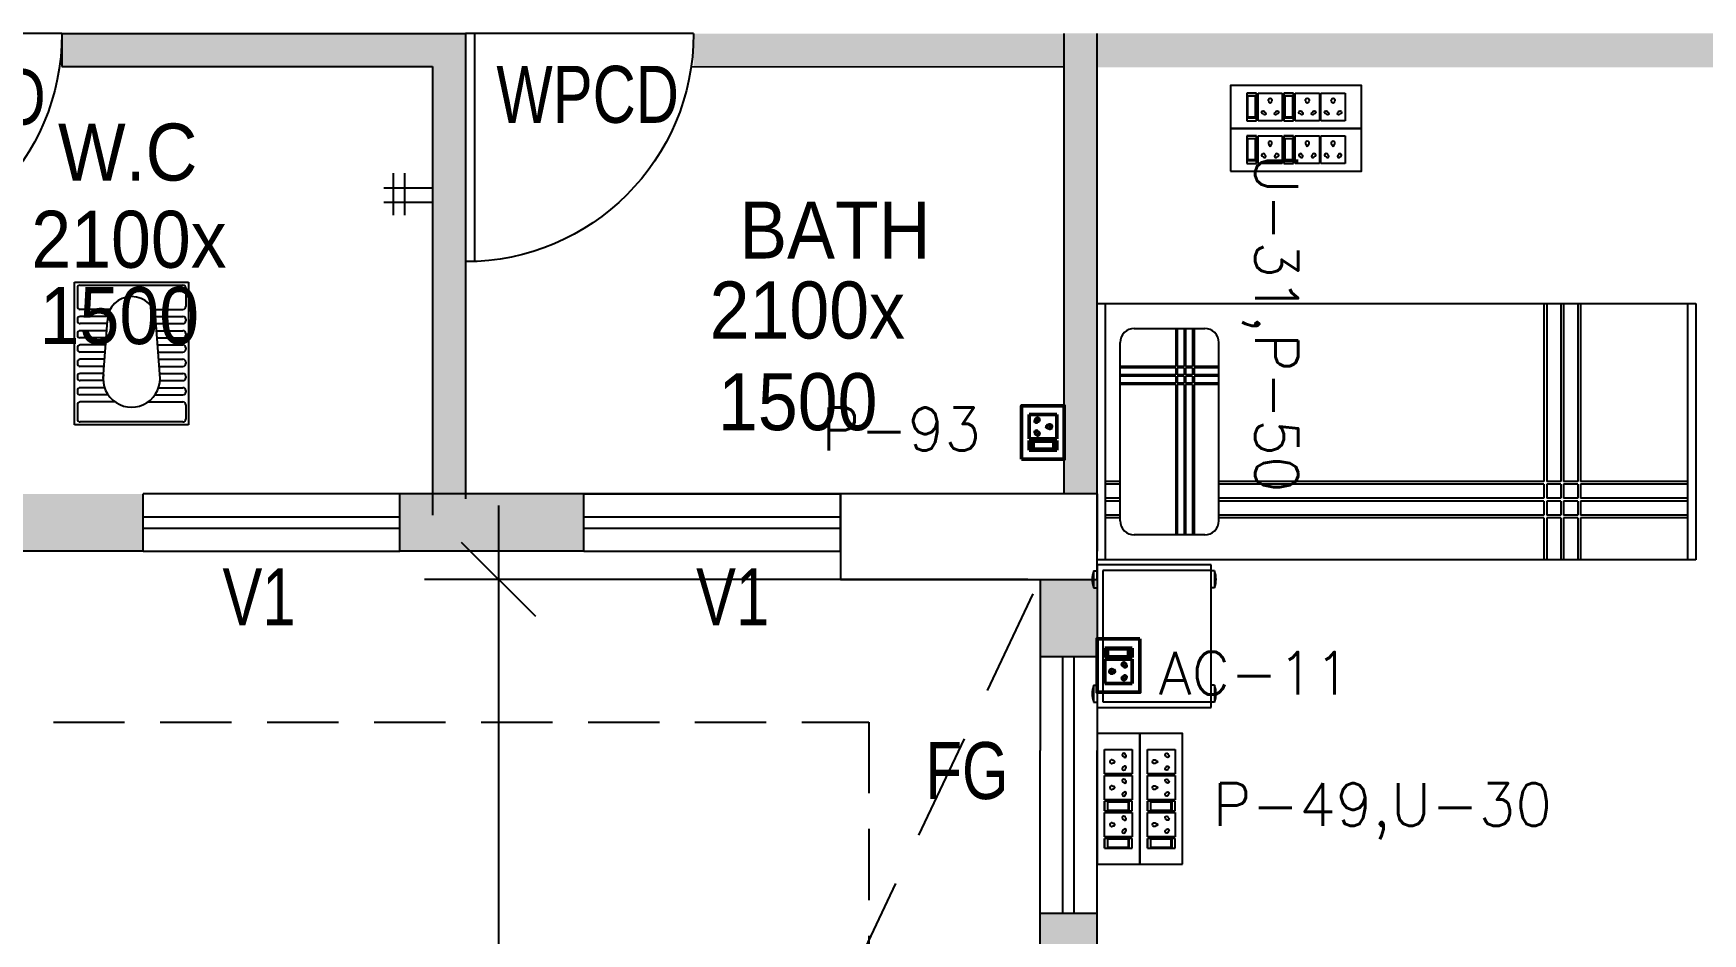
# Model space of a CAD drawing. Extents: x 11369658 to 11598203, y -3946797 to -3787209.
# Drawn here: x 11385052 to 11390906, y -3875849 to -3872691 of the extents above; entities that cross this region are included whole.
import ezdxf

# ---------------------------------------------------------------- set-up
doc = ezdxf.new("R2010")
doc.units = 0
doc.header["$MEASUREMENT"] = 0
for name, pattern in [('CENTER', [0]), ('DASHED', [0.75, 0.5, -0.25]), ('DASHED2', [0.375, 0.25, -0.125])]:
    doc.linetypes.add(name, pattern=pattern)
doc.layers.get('0').update_dxf_attribs({"linetype": 'CONTINUOUS'})
doc.layers.add('ELE-1 NO 6-16A RAW POWER SOCKET', color=1, linetype='CONTINUOUS', lineweight=0)
doc.layers.add('ELE-POWER SOCKET TEXT', color=7, linetype='CONTINUOUS', lineweight=5)
doc.layers.add('ELE-16A GEYSER SOCKET', color=7, linetype='CONTINUOUS', true_color=0x00a864)
doc.layers.add('ELE-20A AC POWER SOCKET', color=7, linetype='CONTINUOUS', lineweight=5, true_color=0xffa07f)
for name, color, linetype in [('ELE-8M 6-16A UPS SOCKET', 223, 'CONTINUOUS'), ('ELE-8M RAW POWER SOCKET', 122, 'CONTINUOUS'), ('HS', 251, 'CONTINUOUS')]:
    doc.layers.add(name, color=color, linetype=linetype)
doc.styles.add('ARIAL', font='arial.ttf', dxfattribs={"width": 0.75})
doc.styles.get("Standard").update_dxf_attribs({"font": 'arial.ttf'})

# ---------------------------------------------------------------- blocks, each defined once
blk = doc.blocks.new('RERERERERERERET')
at = {"layer": 'ELE-16A GEYSER SOCKET', "color": 124, "lineweight": 50}
for p, q in [((-123.5, 157), (-123.5, 72)), ((-26.5, 157), (-123.5, 157)), ((-26.5, 72), (-26.5, 157)), ((-123.5, 72), (-26.5, 72)), ((-123.5, 66.3), (-26.5, 66.3)), ((-123.5, 32.5), (-123.5, 66.3)), ((-113, 63.5), (-37, 63.5)), ((-113, 35.3), (-113, 63.5)), ((-109.6, 35.3), (-109.6, 63.5)), ((-37, 63.5), (-37, 35.3)), ((-26.5, 66.3), (-26.5, 32.5)), ((-26.5, 32.5), (-26.5, 66.3)), ((-26.5, 32.5), (-123.5, 32.5)), ((-26.5, 32.5), (-123.5, 32.5)), ((-37, 35.3), (-113, 35.3))]:
    blk.add_line(p, q, dxfattribs=at)
blk.add_lwpolyline([(-150, 0), (-150, 187.5), (0, 187.5), (0, 0)], close=True, dxfattribs=at)
for centre, radius, start, end in [((-97.9, 134.2), 4.6, 112.68381, 345.09514), ((-93.9, 138.7), 5.7, 275.26891, 182.51003), ((-57.7, 114.5), 4.22, 71.40312, 288.59688), ((-51, 114.5), 6.62, 217.15837, 142.84163), ((-97.9, 94.7), 4.6, 14.90486, 247.31619), ((-93.9, 90.2), 5.7, 177.48997, 84.73109)]:
    blk.add_arc(centre, radius, start, end, dxfattribs=at)
blk = doc.blocks.new('4355')
at = {"layer": 'ELE-1 NO 6-16A RAW POWER SOCKET', "color": 21, "lineweight": 50}
for p, q in [((-132, 227), (-289, 227)), ((-289, 227), (-289, 49)), ((-132, 49), (-132, 227)), ((-122, 49), (-122, 227)), ((-122, 227), (-60, 227)), ((-60, 227), (-122, 227)), ((-60, 227), (-60, 49)), ((-60, 227), (-60, 49)), ((-117, 68), (-117, 208)), ((-117, 208), (-65, 208)), ((-65, 208), (-65, 68)), ((-289, 49), (-132, 49)), ((-60, 49), (-122, 49)), ((-65, 74), (-117, 74)), ((-65, 68), (-117, 68))]:
    blk.add_line(p, q, dxfattribs=at)
blk.add_lwpolyline([(0, 0), (-345, 0), (-345, 276), (0, 276)], close=True, dxfattribs=at)
for centre, radius, start, end in [((-255, 103), 10.5, 5.2689, 272.51), ((-211, 182), 12.2, 307.1584, 232.8416), ((-211, 170), 7.76, 161.4031, 18.5969), ((-166, 103), 10.5, 267.49, 174.7311), ((-247, 96), 8.47, 202.6838, 75.0951), ((-174, 96), 8.47, 104.9049, 337.3162)]:
    blk.add_arc(centre, radius, start, end, dxfattribs=at)
blk = doc.blocks.new('8M UPS SOCKET')
at = {"layer": 'ELE-8M 6-16A UPS SOCKET', "color": 223, "ltscale": 300}
for p, q in [((-268.1, 82.3), (-268.1, 17.7)), ((-211.4, 82.3), (-268.1, 82.3)), ((-211.4, 17.7), (-211.4, 82.3)), ((-207.7, 82.3), (-207.7, 17.7)), ((-151, 82.3), (-207.7, 82.3)), ((-151, 17.7), (-151, 82.3)), ((-147.2, 17.7), (-147.2, 82.3)), ((-147.2, 82.3), (-124.7, 82.3)), ((-124.7, 82.3), (-147.2, 82.3)), ((-124.7, 82.3), (-124.7, 17.7)), ((-124.7, 82.3), (-124.7, 17.7)), ((-64.3, 82.3), (-120.9, 82.3)), ((-120.9, 82.3), (-120.9, 17.7)), ((-64.3, 17.7), (-64.3, 82.3)), ((-60.5, 17.7), (-60.5, 82.3)), ((-60.5, 82.3), (-38, 82.3)), ((-38, 82.3), (-60.5, 82.3)), ((-38, 82.3), (-38, 17.7)), ((-38, 82.3), (-38, 17.7)), ((-145.4, 24.7), (-145.4, 75.3)), ((-145.4, 75.3), (-126.6, 75.3)), ((-126.6, 75.3), (-126.6, 24.7)), ((-58.6, 24.7), (-58.6, 75.3)), ((-58.6, 75.3), (-39.9, 75.3)), ((-39.9, 75.3), (-39.9, 24.7)), ((-268.1, 17.7), (-211.4, 17.7)), ((-207.7, 17.7), (-151, 17.7)), ((-124.7, 17.7), (-147.2, 17.7)), ((-126.6, 26.9), (-145.4, 26.9)), ((-126.6, 24.7), (-145.4, 24.7)), ((-120.9, 17.7), (-64.3, 17.7)), ((-38, 17.7), (-60.5, 17.7)), ((-39.9, 26.9), (-58.6, 26.9)), ((-39.9, 24.7), (-58.6, 24.7))]:
    blk.add_line(p, q, dxfattribs=at)
blk.add_lwpolyline([(0, 0), (-306.1, 0), (-306.1, 100), (0, 100)], close=True, dxfattribs=at)
for centre, radius, start, end in [((-255.9, 37.4), 3.8, 5.2689, 272.51), ((-239.8, 66), 4.41, 307.1584, 232.8416), ((-239.8, 61.6), 2.81, 161.4031, 18.5969), ((-223.6, 37.4), 3.8, 267.49, 174.7311), ((-195.5, 37.4), 3.8, 5.2689, 272.51), ((-179.3, 66), 4.41, 307.1584, 232.8416), ((-179.3, 61.6), 2.81, 161.4031, 18.5969), ((-163.2, 37.4), 3.8, 267.49, 174.7311), ((-108.8, 37.4), 3.8, 5.2689, 272.51), ((-92.6, 66), 4.41, 307.1584, 232.8416), ((-92.6, 61.6), 2.81, 161.4031, 18.5969), ((-76.5, 37.4), 3.8, 267.49, 174.7311), ((-252.9, 34.8), 3.07, 202.6838, 75.0951), ((-226.6, 34.8), 3.07, 104.9049, 337.3162), ((-192.5, 34.8), 3.07, 202.6838, 75.0951), ((-166.2, 34.8), 3.07, 104.9049, 337.3162), ((-105.8, 34.8), 3.07, 202.6838, 75.0951), ((-79.5, 34.8), 3.07, 104.9049, 337.3162)]:
    blk.add_arc(centre, radius, start, end, dxfattribs=at)
blk = doc.blocks.new('8m raw')
at = {"layer": 'ELE-8M 6-16A UPS SOCKET', "color": 123, "ltscale": 300}
for p, q in [((57.4, 123.5), (142.4, 123.5)), ((57.4, 26.5), (57.4, 123.5)), ((142.4, 123.5), (142.4, 26.5)), ((148.1, 123.5), (233.1, 123.5)), ((148.1, 26.5), (148.1, 123.5)), ((233.1, 123.5), (233.1, 26.5)), ((272.5, 123.5), (238.7, 123.5)), ((238.7, 123.5), (238.7, 26.5)), ((272.5, 26.5), (272.5, 123.5)), ((272.5, 26.5), (272.5, 123.5)), ((278.2, 26.5), (278.2, 123.5)), ((278.2, 123.5), (363.2, 123.5)), ((363.2, 123.5), (363.2, 26.5)), ((402.6, 123.5), (368.8, 123.5)), ((368.8, 123.5), (368.8, 26.5)), ((402.6, 26.5), (402.6, 123.5)), ((402.6, 26.5), (402.6, 123.5)), ((269.7, 112.9), (241.5, 112.9)), ((241.5, 112.9), (241.5, 37)), ((269.7, 109.6), (241.5, 109.6)), ((269.7, 37), (269.7, 112.9)), ((399.8, 112.9), (371.6, 112.9)), ((371.6, 112.9), (371.6, 37)), ((399.8, 109.6), (371.6, 109.6)), ((399.8, 37), (399.8, 112.9)), ((142.4, 26.5), (57.4, 26.5)), ((233.1, 26.5), (148.1, 26.5)), ((272.5, 26.5), (238.7, 26.5)), ((238.7, 26.5), (272.5, 26.5)), ((241.5, 37), (269.7, 37)), ((363.2, 26.5), (278.2, 26.5)), ((402.6, 26.5), (368.8, 26.5)), ((368.8, 26.5), (402.6, 26.5)), ((371.6, 37), (399.8, 37))]:
    blk.add_line(p, q, dxfattribs=at)
blk.add_lwpolyline([(459.6, 150), (0.4, 150), (0.4, 0), (459.6, 0)], close=True, dxfattribs=at)
for centre, radius, start, end in [((75.7, 93.9), 5.7, 87.48997, 354.73109), ((80.2, 97.9), 4.6, 284.90486, 157.31619), ((99.9, 57.7), 4.22, 341.40312, 198.59688), ((119.6, 97.9), 4.6, 22.68381, 255.09514), ((124.1, 93.9), 5.7, 185.26891, 92.51003), ((166.3, 93.9), 5.7, 87.48997, 354.73109), ((170.8, 97.9), 4.6, 284.90486, 157.31619), ((190.6, 57.7), 4.22, 341.40312, 198.59688), ((210.3, 97.9), 4.6, 22.68381, 255.09514), ((214.8, 93.9), 5.7, 185.26891, 92.51003), ((296.4, 93.9), 5.7, 87.48997, 354.73109), ((300.9, 97.9), 4.6, 284.90486, 157.31619), ((320.7, 57.7), 4.22, 341.40312, 198.59688), ((340.4, 97.9), 4.6, 22.68381, 255.09514), ((344.9, 93.9), 5.7, 185.26891, 92.51003), ((99.9, 51), 6.62, 127.15837, 52.84163), ((190.6, 51), 6.62, 127.15837, 52.84163), ((320.7, 51), 6.62, 127.15837, 52.84163)]:
    blk.add_arc(centre, radius, start, end, dxfattribs=at)

msp = doc.modelspace()

# ---------------------------------------------------------------- hatches: boundary and pattern name
at = {"ltscale": 500}
for points in [[(11385152.5, -3872691.4), (11386567.5, -3872691.4), (11386567.5, -3874306.4), (11386452.5, -3874306.4), (11386452.5, -3872806.4), (11385152.5, -3872806.4)], [(11388667.5, -3872806.4), (11387367.5, -3872806.4), (11387367.5, -3872691.4), (11388782.5, -3872691.4), (11388782.5, -3874306.4), (11388667.5, -3874306.4)], [(11388782.5, -3872690.6), (11388667.5, -3872690.6), (11388667.5, -3874306.4), (11388782.5, -3874306.4)], [(11388667.5, -3872690.6), (11394695.6, -3872690.6), (11394695.6, -3872809.2), (11388667.5, -3872809.2)], [(11388667.5, -3872806.4), (11388667.5, -3872806.4), (11388667.5, -3872691.4), (11388782.5, -3872691.4), (11388782.5, -3874306.4), (11388667.5, -3874306.4)], [(11384982.5, -3874306.4), (11385437.5, -3874306.4), (11385437.5, -3874506.4), (11384982.5, -3874506.4)], [(11386982.5, -3874306.4), (11386337.5, -3874306.4), (11386337.5, -3874506.4), (11386982.5, -3874506.4)]]:
    msp.add_hatch(color=8, dxfattribs=at).paths.add_polyline_path(points)
at = {"layer": 'HS', "lineweight": -3, "ltscale": 500}
h = msp.add_hatch(color=8, dxfattribs=at)
h.dxf.hatch_style = 1
h.paths.add_polyline_path([(11388582.5, -3880097.4), (11388782.5, -3880097.4), (11388782.5, -3879345.4), (11388582.5, -3879345.4)])
h.paths.add_polyline_path([(11388782.5, -3876519.9), (11388782.5, -3875777.9), (11388582.5, -3875777.9), (11388582.5, -3876519.9)])
h.paths.add_polyline_path([(11388582.5, -3881436.4), (11388582.5, -3880997.4), (11388782.5, -3880997.4), (11388782.5, -3881436.4)])
h.paths.add_polyline_path([(11388582.5, -3877836.4), (11388582.5, -3877419.9), (11388782.5, -3877419.9), (11388782.5, -3877836.4)])
h.paths.add_polyline_path([(11388582.5, -3878136.4), (11388582.5, -3878445.4), (11388782.5, -3878445.4), (11388782.5, -3878136.4)])
h.paths.add_polyline_path([(11388582.5, -3874606.4), (11388582.5, -3874877.9), (11388782.5, -3874877.9), (11388782.5, -3874606.4)])

# ---------------------------------------------------------------- linework, layer by layer
at = {"color": 8, "lineweight": 25}
for p, q in [((11385152.5, -3872691.4), (11384352.5, -3872691.4)), ((11385152.5, -3872691.4), (11386567.5, -3872691.4)), ((11385152.5, -3872691.4), (11385152.5, -3872806.4)), ((11387367.5, -3872691.4), (11386567.5, -3872691.4)), ((11386599.5, -3872691.4), (11386599.5, -3873491.4)), ((11388667.5, -3874306.4), (11388667.5, -3872690.6)), ((11388782.5, -3874306.4), (11388782.5, -3872690.6)), ((11385152.5, -3872806.4), (11386452.5, -3872806.4)), ((11387358.9, -3872807.9), (11388667.5, -3872806.4)), ((11386315.4, -3873327.9), (11386315.4, -3873181)), ((11386355.4, -3873327.9), (11386355.4, -3873181)), ((11386452.5, -3873233.5), (11386281.2, -3873233.5)), ((11386452.5, -3873283.5), (11386281.2, -3873283.5)), ((11385196.9, -3874063.7), (11385196.9, -3873563.7)), ((11385196.9, -3873563.7), (11385596.9, -3873563.7)), ((11385596.9, -3873563.7), (11385596.9, -3874063.7)), ((11385206.9, -3873583.7), (11385206.9, -3873648.7)), ((11385216.9, -3873573.7), (11385576.9, -3873573.7)), ((11385586.9, -3873583.7), (11385586.9, -3873648.7)), ((11385321.9, -3873658.7), (11385216.9, -3873658.7)), ((11385313.3, -3873683.7), (11385216.9, -3873683.7)), ((11385471.9, -3873658.7), (11385576.9, -3873658.7)), ((11385480.6, -3873683.7), (11385576.9, -3873683.7)), ((11388782.5, -3873637.8), (11390882.5, -3873637.8)), ((11388782.5, -3874537.8), (11388782.5, -3873637.8)), ((11388812, -3874537.8), (11388812, -3873637.8)), ((11390852.9, -3873637.8), (11390852.9, -3874537.8)), ((11390882.5, -3873637.8), (11390882.5, -3874537.8)), ((11385206.9, -3873693.7), (11385206.9, -3873698.7)), ((11385206.9, -3873743.7), (11385206.9, -3873748.7)), ((11385311.2, -3873708.7), (11385216.9, -3873708.7)), ((11385309.4, -3873733.7), (11385216.9, -3873733.7)), ((11385296.9, -3873901.8), (11385311.9, -3873698.7)), ((11385496.9, -3873901.8), (11385481.9, -3873698.7)), ((11385482.7, -3873708.7), (11385576.9, -3873708.7)), ((11385484.5, -3873733.7), (11385576.9, -3873733.7)), ((11385586.9, -3873693.7), (11385586.9, -3873698.7)), ((11385586.9, -3873743.7), (11385586.9, -3873748.7)), ((11388912.7, -3873725.9), (11389160.1, -3873725.9)), ((11385206.9, -3873793.7), (11385206.9, -3873798.7)), ((11385307.5, -3873758.7), (11385216.9, -3873758.7)), ((11385305.7, -3873783.7), (11385216.9, -3873783.7)), ((11385486.4, -3873758.7), (11385576.9, -3873758.7)), ((11385488.2, -3873783.7), (11385576.9, -3873783.7)), ((11385586.9, -3873793.7), (11385586.9, -3873798.7)), ((11388863.5, -3874400.5), (11388863.5, -3873775.1)), ((11389209.3, -3874400.5), (11389209.3, -3873775.1)), ((11385206.9, -3873843.7), (11385206.9, -3873848.7)), ((11385303.8, -3873808.7), (11385216.9, -3873808.7)), ((11385302, -3873833.7), (11385216.9, -3873833.7)), ((11385300.1, -3873858.7), (11385216.9, -3873858.7)), ((11385490.1, -3873808.7), (11385576.9, -3873808.7)), ((11385491.9, -3873833.7), (11385576.9, -3873833.7)), ((11385493.8, -3873858.7), (11385576.9, -3873858.7)), ((11385586.9, -3873843.7), (11385586.9, -3873848.7)), ((11385206.9, -3873893.7), (11385206.9, -3873898.7)), ((11385298.3, -3873883.7), (11385216.9, -3873883.7)), ((11385297.2, -3873908.7), (11385216.9, -3873908.7)), ((11385495.6, -3873883.7), (11385576.9, -3873883.7)), ((11385496.7, -3873908.7), (11385576.9, -3873908.7)), ((11385586.9, -3873893.7), (11385586.9, -3873898.7)), ((11385206.9, -3873943.7), (11385206.9, -3873948.7)), ((11385302.2, -3873933.7), (11385216.9, -3873933.7)), ((11385314.7, -3873958.7), (11385216.9, -3873958.7)), ((11385479.2, -3873958.7), (11385576.9, -3873958.7)), ((11385491.7, -3873933.7), (11385576.9, -3873933.7)), ((11385586.9, -3873943.7), (11385586.9, -3873948.7)), ((11385206.9, -3873993.7), (11385206.9, -3874043.7)), ((11385339.6, -3873983.7), (11385216.9, -3873983.7)), ((11385454.3, -3873983.7), (11385576.9, -3873983.7)), ((11385586.9, -3873993.7), (11385586.9, -3874043.7)), ((11385596.9, -3874063.7), (11385196.9, -3874063.7)), ((11385576.9, -3874053.7), (11385216.9, -3874053.7)), ((11385437.5, -3874506.4), (11385437.5, -3874306.4)), ((11388567.5, -3874306.4), (11385437.5, -3874306.4)), ((11388667.5, -3874306.4), (11386037.5, -3874306.4)), ((11386337.5, -3874506.4), (11386337.5, -3874306.4)), ((11386982.5, -3874306.4), (11386337.5, -3874306.4)), ((11386982.5, -3874506.4), (11386982.5, -3874306.4)), ((11386982.5, -3874306.4), (11387882.5, -3874306.4)), ((11388782.5, -3874306.4), (11387882.5, -3874306.4)), ((11387882.5, -3874306.4), (11387882.5, -3874606.4)), ((11387882.5, -3874506.4), (11387882.5, -3874306.4)), ((11388782.5, -3874606.4), (11388782.5, -3874306.4)), ((11388782.5, -3874306.4), (11388782.5, -3874506.4)), ((11386683.9, -3874346.4), (11386683.9, -3885406.4)), ((11389160.1, -3874449.7), (11388912.7, -3874449.7)), ((11385437.5, -3874506.4), (11384982.5, -3874506.4)), ((11385437.5, -3874506.4), (11386337.5, -3874506.4)), ((11386982.5, -3874506.4), (11386337.5, -3874506.4)), ((11386982.5, -3874506.4), (11387882.5, -3874506.4)), ((11390882.5, -3874537.8), (11388782.5, -3874537.8)), ((11389182.5, -3874555.3), (11388782.5, -3874555.3)), ((11388782.5, -3874555.3), (11388782.5, -3875055.3)), ((11389182.5, -3875055.3), (11389182.5, -3874555.3)), ((11388539.4, -3874606.4), (11386423.9, -3874606.4)), ((11387882.5, -3874606.4), (11388782.5, -3874606.4)), ((11388582.5, -3874606.4), (11388782.5, -3874606.4)), ((11388582.5, -3874606.4), (11388582.5, -3875206.4)), ((11388770.3, -3874576.4), (11388770.3, -3874635.4)), ((11388770.3, -3874576.4), (11388782.5, -3874576.4)), ((11388782.5, -3874606.4), (11388782.5, -3875206.4)), ((11388802.2, -3874575), (11388802.2, -3875035.6)), ((11389182.5, -3874575), (11388802.2, -3874575)), ((11389194.6, -3874576.4), (11389182.5, -3874576.4)), ((11389194.6, -3874576.4), (11389194.6, -3874635.4)), ((11388770.3, -3874635.4), (11388782.5, -3874635.4)), ((11389194.6, -3874635.4), (11389182.5, -3874635.4)), ((11388662.5, -3875742.9), (11388662.5, -3874877.9)), ((11388702.5, -3875742.9), (11388702.5, -3874877.9)), ((11388770.3, -3874977.4), (11388770.3, -3875036.5)), ((11388770.3, -3874977.4), (11388782.5, -3874977.4)), ((11389194.6, -3874977.4), (11389182.5, -3874977.4)), ((11389194.6, -3874977.4), (11389194.6, -3875036.5)), ((11388770.3, -3875036.5), (11388782.5, -3875036.5)), ((11388782.5, -3875055.3), (11389182.5, -3875055.3)), ((11388802.2, -3875035.6), (11389182.5, -3875035.6)), ((11389194.6, -3875036.5), (11389182.5, -3875036.5)), ((11388582.5, -3877836.4), (11388582.5, -3875206.4)), ((11388582.5, -3875742.9), (11388582.5, -3875230.4)), ((11388782.5, -3875742.9), (11388782.5, -3875230.4)), ((11388662.5, -3875777.9), (11388662.5, -3875742.9)), ((11388702.5, -3875777.9), (11388702.5, -3875742.9))]:
    msp.add_line(p, q, dxfattribs=at)
at = {"color": 8}
for p, q in [((11386567.5, -3872691.4), (11386567.5, -3874323.6)), ((11386452.5, -3872806.4), (11386452.5, -3874381.1))]:
    msp.add_line(p, q, dxfattribs=at)
at = {"color": 8, "lineweight": 25, "ltscale": 0.75}
for p, q in [((11390349.6, -3873637.8), (11390349.6, -3874262.2)), ((11390359.5, -3873637.8), (11390359.5, -3874262.2)), ((11390408.7, -3873637.8), (11390408.7, -3874262.2)), ((11390418.5, -3873637.8), (11390418.5, -3874262.2)), ((11390467.7, -3873637.8), (11390467.7, -3874262.2)), ((11390477.6, -3873637.8), (11390477.6, -3874262.2)), ((11389058.5, -3873725.9), (11389058.5, -3873858.7)), ((11389063.4, -3873725.9), (11389063.4, -3873858.7)), ((11389088, -3873725.9), (11389088, -3873858.7)), ((11389092.9, -3873725.9), (11389092.9, -3873858.7)), ((11389117.5, -3873725.9), (11389117.5, -3873858.7)), ((11389122.5, -3873725.9), (11389122.5, -3873858.7)), ((11389058.5, -3873858.7), (11388863.5, -3873858.7)), ((11389058.5, -3873863.6), (11388863.5, -3873863.6)), ((11389058.5, -3873863.6), (11389058.5, -3873888.2)), ((11389088, -3873858.7), (11389063.4, -3873858.7)), ((11389088, -3873863.6), (11389063.4, -3873863.6)), ((11389063.4, -3873863.6), (11389063.4, -3873888.2)), ((11389088, -3873863.6), (11389088, -3873888.2)), ((11389117.5, -3873858.7), (11389092.9, -3873858.7)), ((11389117.5, -3873863.6), (11389092.9, -3873863.6)), ((11389092.9, -3873863.6), (11389092.9, -3873888.2)), ((11389117.5, -3873863.6), (11389117.5, -3873888.2)), ((11389209.3, -3873858.7), (11389122.5, -3873858.7)), ((11389122.5, -3873863.6), (11389122.5, -3873888.2)), ((11389209.3, -3873863.6), (11389122.5, -3873863.6)), ((11389058.5, -3873888.2), (11388863.5, -3873888.2)), ((11389058.5, -3873893.1), (11388863.5, -3873893.1)), ((11389058.5, -3873917.7), (11388863.5, -3873917.7)), ((11389058.5, -3873922.7), (11388863.5, -3873922.7)), ((11389058.5, -3873893.1), (11389058.5, -3873917.7)), ((11389058.5, -3873922.7), (11389058.5, -3874449.7)), ((11389088, -3873888.2), (11389063.4, -3873888.2)), ((11389088, -3873893.1), (11389063.4, -3873893.1)), ((11389063.4, -3873893.1), (11389063.4, -3873917.7)), ((11389088, -3873917.7), (11389063.4, -3873917.7)), ((11389088, -3873922.7), (11389063.4, -3873922.7)), ((11389063.4, -3873922.7), (11389063.4, -3874449.7)), ((11389088, -3873893.1), (11389088, -3873917.7)), ((11389088, -3873922.7), (11389088, -3874449.7)), ((11389117.5, -3873888.2), (11389092.9, -3873888.2)), ((11389092.9, -3873893.1), (11389092.9, -3873917.7)), ((11389117.5, -3873893.1), (11389092.9, -3873893.1)), ((11389117.5, -3873917.7), (11389092.9, -3873917.7)), ((11389092.9, -3873922.7), (11389092.9, -3874449.7)), ((11389117.5, -3873922.7), (11389092.9, -3873922.7)), ((11389117.5, -3873893.1), (11389117.5, -3873917.7)), ((11389117.5, -3873922.7), (11389117.5, -3874449.7)), ((11389209.3, -3873888.2), (11389122.5, -3873888.2)), ((11389122.5, -3873893.1), (11389122.5, -3873917.7)), ((11389209.3, -3873893.1), (11389122.5, -3873893.1)), ((11389209.3, -3873917.7), (11389122.5, -3873917.7)), ((11389209.3, -3873922.7), (11389122.5, -3873922.7)), ((11389122.5, -3873922.7), (11389122.5, -3874449.7)), ((11388863.5, -3874262.2), (11388812, -3874262.2)), ((11388863.5, -3874272), (11388812, -3874272)), ((11390349.6, -3874262.2), (11389209.3, -3874262.2)), ((11390349.6, -3874272), (11389209.3, -3874272)), ((11390349.6, -3874272), (11390349.6, -3874321.3)), ((11390408.7, -3874262.2), (11390359.5, -3874262.2)), ((11390408.7, -3874272), (11390359.5, -3874272)), ((11390359.5, -3874272), (11390359.5, -3874321.3)), ((11390408.7, -3874272), (11390408.7, -3874321.3)), ((11390467.7, -3874262.2), (11390418.5, -3874262.2)), ((11390467.7, -3874272), (11390418.5, -3874272)), ((11390418.5, -3874272), (11390418.5, -3874321.3)), ((11390467.7, -3874272), (11390467.7, -3874321.3)), ((11390852.9, -3874262.2), (11390477.6, -3874262.2)), ((11390852.9, -3874272), (11390477.6, -3874272)), ((11390477.6, -3874272), (11390477.6, -3874321.3)), ((11388863.5, -3874321.3), (11388812, -3874321.3)), ((11388863.5, -3874331.1), (11388812, -3874331.1)), ((11390349.6, -3874321.3), (11389209.3, -3874321.3)), ((11390349.6, -3874331.1), (11389209.3, -3874331.1)), ((11390349.6, -3874331.1), (11390349.6, -3874380.3)), ((11390408.7, -3874321.3), (11390359.5, -3874321.3)), ((11390408.7, -3874331.1), (11390359.5, -3874331.1)), ((11390359.5, -3874331.1), (11390359.5, -3874380.3)), ((11390408.7, -3874331.1), (11390408.7, -3874380.3)), ((11390467.7, -3874321.3), (11390418.5, -3874321.3)), ((11390467.7, -3874331.1), (11390418.5, -3874331.1)), ((11390418.5, -3874331.1), (11390418.5, -3874380.3)), ((11390467.7, -3874331.1), (11390467.7, -3874380.3)), ((11390852.9, -3874321.3), (11390477.6, -3874321.3)), ((11390852.9, -3874331.1), (11390477.6, -3874331.1)), ((11390477.6, -3874331.1), (11390477.6, -3874380.3)), ((11388863.5, -3874380.3), (11388812, -3874380.3)), ((11388863.5, -3874390.2), (11388812, -3874390.2)), ((11390349.6, -3874380.3), (11389209.3, -3874380.3)), ((11390349.6, -3874390.2), (11389209.3, -3874390.2)), ((11390349.6, -3874390.2), (11390349.6, -3874537.8)), ((11390408.7, -3874380.3), (11390359.5, -3874380.3)), ((11390408.7, -3874390.2), (11390359.5, -3874390.2)), ((11390359.5, -3874390.2), (11390359.5, -3874537.8)), ((11390408.7, -3874390.2), (11390408.7, -3874537.8)), ((11390467.7, -3874380.3), (11390418.5, -3874380.3)), ((11390467.7, -3874390.2), (11390418.5, -3874390.2)), ((11390418.5, -3874390.2), (11390418.5, -3874537.8)), ((11390467.7, -3874390.2), (11390467.7, -3874537.8)), ((11390852.9, -3874380.3), (11390477.6, -3874380.3)), ((11390852.9, -3874390.2), (11390477.6, -3874390.2)), ((11390477.6, -3874390.2), (11390477.6, -3874537.8))]:
    msp.add_line(p, q, dxfattribs=at)
at = {"color": 8, "lineweight": 25, "ltscale": 2}
for p, q in [((11385437.5, -3874386.4), (11386337.5, -3874386.4)), ((11386982.5, -3874386.4), (11387882.5, -3874386.4)), ((11385437.5, -3874426.4), (11386337.5, -3874426.4)), ((11386982.5, -3874426.4), (11387882.5, -3874426.4))]:
    msp.add_line(p, q, dxfattribs=at)
at = {"color": 8, "linetype": 'ByBlock', "lineweight": 25}
msp.add_line((11386813.9, -3874736.4), (11386553.9, -3874476.4), dxfattribs=at)
at = {"color": 8, "linetype": 'DASHED2', "lineweight": 25, "ltscale": 1500}
msp.add_line((11378522.5, -3895836.4), (11388582.5, -3874606.4), dxfattribs=at)
at = {"color": 8, "lineweight": 25, "ltscale": 500}
for p, q in [((11388782.5, -3874877.9), (11388582.5, -3874877.9)), ((11388782.5, -3877836.4), (11388782.5, -3875206.4)), ((11388782.5, -3875777.9), (11388582.5, -3875777.9))]:
    msp.add_line(p, q, dxfattribs=at)
at = {"color": 8, "linetype": 'DASHED', "lineweight": 25, "ltscale": 500}
for p, q in [((11379122.5, -3875106.4), (11387982.5, -3875106.4)), ((11387982.5, -3875106.4), (11387982.5, -3895336.4))]:
    msp.add_line(p, q, dxfattribs=at)
at = {"color": 8}
for centre, radius, start, end in [((11385216.9, -3873583.7), 10, 89.99691, 180), ((11385396.9, -3873698.7), 85, 0, 180), ((11385576.9, -3873583.7), 10, 0, 90), ((11385216.9, -3873648.7), 10, 180, 270), ((11385216.9, -3873693.7), 10, 90, 180), ((11385576.9, -3873648.7), 10, 270, 0), ((11385576.9, -3873693.7), 10, 0, 90), ((11385216.9, -3873698.7), 10, 180, 270), ((11385216.9, -3873743.7), 10, 90, 180), ((11385576.9, -3873698.7), 10, 270, 0), ((11385576.9, -3873743.7), 10, 0, 90), ((11388912.7, -3873775.1), 49.2, 89.99999, 179.99999), ((11389160.1, -3873775.1), 49.2, 359.99999, 89.99999), ((11385216.9, -3873748.7), 10, 180, 270), ((11385216.9, -3873793.7), 10, 90, 180), ((11385216.9, -3873798.7), 10, 180, 270), ((11385576.9, -3873748.7), 10, 270, 0), ((11385576.9, -3873793.7), 10, 0, 90), ((11385576.9, -3873798.7), 10, 270, 0), ((11385216.9, -3873843.7), 10, 90, 180), ((11385216.9, -3873848.7), 10, 180, 270), ((11385576.9, -3873843.7), 10, 0, 90), ((11385576.9, -3873848.7), 10, 270, 0), ((11385216.9, -3873893.7), 10, 90, 180), ((11385216.9, -3873898.7), 10, 180, 270), ((11385396.9, -3873901.8), 100, 171.55022, 8.44978), ((11385576.9, -3873893.7), 10, 0, 90), ((11385576.9, -3873898.7), 10, 270, 0), ((11385216.9, -3873943.7), 10, 90, 180), ((11385216.9, -3873948.7), 10, 180, 270), ((11385576.9, -3873943.7), 10, 0, 90), ((11385576.9, -3873948.7), 10, 270, 0), ((11385216.9, -3873993.7), 10, 90, 180), ((11385576.9, -3873993.7), 10, 0, 90), ((11385216.9, -3874043.7), 10, 180, 270), ((11385576.9, -3874043.7), 10, 270, 0), ((11388912.7, -3874400.5), 49.2, 179.99999, 269.99999), ((11389160.1, -3874400.5), 49.2, 269.99999, 359.99999), ((11388856.5, -3874605.9), 91.1, 161.07534, 198.92463), ((11389108.5, -3874605.9), 91.1, 341.07534, 18.92463), ((11388856.5, -3875006.9), 91.1, 161.07534, 198.92463), ((11389108.5, -3875006.9), 91.1, 341.07534, 18.92463)]:
    msp.add_arc(centre, radius, start, end, dxfattribs=at)
at = {"color": 8, "extrusion": (0, 0, -1)}
for centre in [(11384352.5, -3872691.4), (11386567.5, -3872691.4)]:
    msp.add_ellipse(centre, major_axis=(1.7, 800), ratio=1, start_param=1.568716, end_param=3.139512, dxfattribs=at)

# ---------------------------------------------------------------- block references
at = {"layer": 'ELE-16A GEYSER SOCKET', "ltscale": 500}
msp.add_blockref('RERERERERERERET', (11388667.5, -3874184.6), dxfattribs=at)
at = {"layer": 'ELE-20A AC POWER SOCKET', "xscale": 0.5434782608698788, "yscale": 0.5434782608698788, "zscale": 0.5434782608698788, "rotation": 89.99999999999999}
msp.add_blockref('4355', (11388932.5, -3874814.1), dxfattribs=at)
at = {"layer": 'ELE-8M 6-16A UPS SOCKET', "linetype": 'ByBlock', "xscale": -1.5, "yscale": 1.5, "zscale": 1.5}
for p, rotation in [((11389250.5, -3873023.8), 359.9999999999997), ((11389082.5, -3875605.2), 89.99999999999991)]:
    msp.add_blockref('8M UPS SOCKET', p, dxfattribs=dict(at, rotation=rotation))
at = {"layer": 'ELE-8M RAW POWER SOCKET', "color": 0, "linetype": 'CENTER', "ltscale": 500}
for p, rotation in [((11389710, -3873023.8), 180), ((11388782.5, -3875145.6), 270)]:
    msp.add_blockref('8m raw', p, dxfattribs=dict(at, rotation=rotation))

# ---------------------------------------------------------------- texts
at = {"color": 8, "lineweight": 20, "style": 'ARIAL', "width": 0.75}
for s, p in [('WPCD', (11384455.4, -3873013.4)), ('WPCD', (11386676, -3873004.5)), ('V1', (11385715.6, -3874767.2)), ('V1', (11387376.4, -3874767.2)), ('FG', (11388180.8, -3875376.6))]:
    msp.add_text(s, height=200, dxfattribs=at).set_placement(p)
at = {"color": 8, "lineweight": 20, "width": 0.9}
for s, p in [('W.C', (11385138.8, -3873207)), ('2100x', (11385045, -3873512.9)), ('BATH', (11387527.8, -3873480.4)), ('2100x', (11387423.7, -3873761)), ('1500', (11385074.3, -3873780.6)), ('1500', (11387453, -3874082.6))]:
    msp.add_text(s, height=200, dxfattribs=at).set_placement(p)
at = {"layer": 'ELE-POWER SOCKET TEXT', "color": 0, "linetype": 'CENTER', "ltscale": 500, "insert": (11389487.1, -3873112), "char_height": 150, "width": 3324.973, "attachment_point": 1, "rotation": 270}
msp.add_mtext('{\\Fromans|c0;U-31,P-50}', dxfattribs=at)
at = {"layer": 'ELE-POWER SOCKET TEXT', "color": 0, "linetype": 'CENTER', "ltscale": 500, "char_height": 150, "width": 3324.973, "attachment_point": 1}
for s, insert in [('{\\Fromans.shx|c228;P-93\\P}', (11387816.6, -3874003.5)), ('{\\Fromans.shx|c228;AC-11\\P}', (11388998, -3874860.1)), ('{\\Fromans|c0;P-49,U-30}', (11389188.6, -3875321))]:
    msp.add_mtext(s, dxfattribs=dict(at, insert=insert))

doc.saveas('drawing.dxf')
